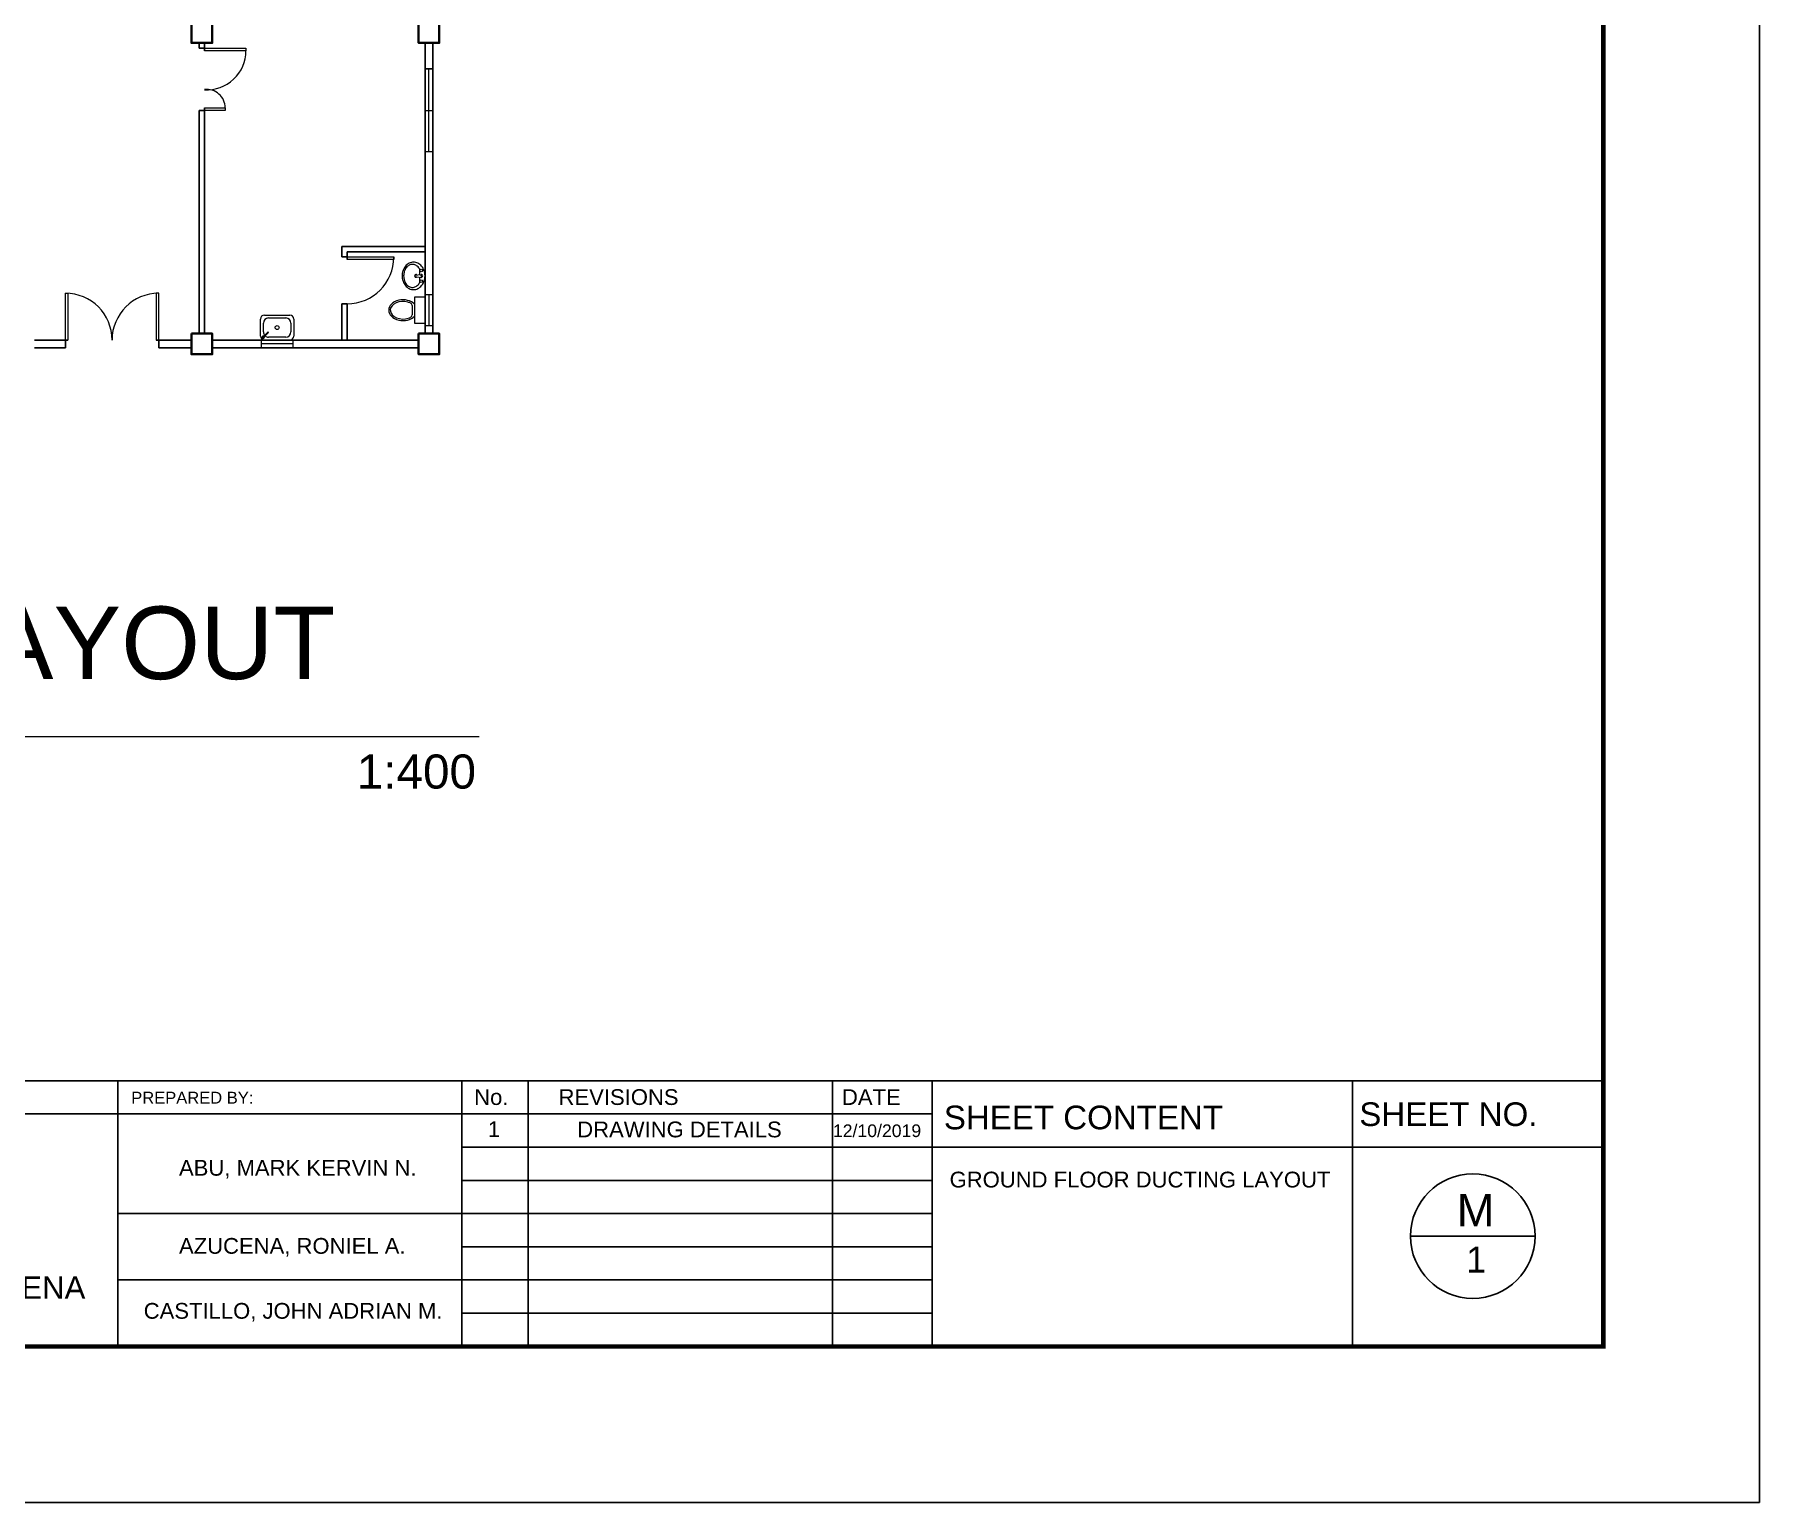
# Model space of a CAD drawing. Header units: millimetres. Extents: x 3 to 421, y 1 to 233.
# Drawn here: x 158.7 to 191.94, y 90.37 to 118.66 of the extents above; entities that cross this region are included whole.
import ezdxf

# ---------------------------------------------------------------- set-up
doc = ezdxf.new("R2010")
doc.units = ezdxf.units.MM
doc.header["$MEASUREMENT"] = 0
for name, color, linetype in [('.1', 1, 'Continuous'), ('SHEET', 3, 'Continuous'), ('text', 7, 'Continuous')]:
    doc.layers.add(name, color=color, linetype=linetype)
doc.layers.add('WALL', color=4, linetype='Continuous', lineweight=30)
doc.styles.add('arial', font='arial.ttf')
doc.styles.get("Standard").update_dxf_attribs({"font": 'arial.ttf'})

msp = doc.modelspace()

# ---------------------------------------------------------------- linework, layer by layer
at = {"layer": '.1', "color": 0}
for p, q in [((191.938, 90.372), (191.938, 160.768)), ((92.663, 90.372), (191.938, 90.372))]:
    msp.add_line(p, q, dxfattribs=at)
at = {"color": 8, "lineweight": 25}
for p, q in [((161.874, 118.501), (161.874, 118.401)), ((161.974, 118.401), (161.874, 118.401)), ((161.974, 118.501), (161.974, 118.351)), ((161.974, 118.501), (161.974, 118.401)), ((166.224, 112.901), (166.224, 118.501)), ((166.374, 112.901), (166.374, 118.501)), ((166.374, 118.501), (166.374, 118.001)), ((161.874, 117.201), (161.874, 112.901)), ((161.974, 117.201), (161.874, 117.201)), ((161.974, 117.251), (161.974, 112.901)), ((164.624, 114.376), (164.624, 114.576)), ((164.624, 114.576), (166.224, 114.576)), ((164.724, 114.376), (164.624, 114.376)), ((164.724, 114.326), (164.724, 114.476)), ((164.724, 114.476), (166.224, 114.476)), ((164.724, 114.476), (164.724, 114.376)), ((164.624, 112.776), (164.624, 113.476)), ((164.624, 113.476), (164.724, 113.476)), ((164.724, 112.776), (164.724, 113.476)), ((159.343, 112.776), (158.699, 112.776)), ((158.843, 112.776), (159.293, 112.776)), ((159.293, 112.626), (159.293, 112.776)), ((161.724, 112.776), (161.043, 112.776)), ((161.093, 112.776), (161.543, 112.776)), ((161.093, 112.626), (161.093, 112.776)), ((162.124, 112.776), (166.099, 112.776)), ((166.099, 112.776), (164.724, 112.776)), ((158.699, 112.626), (159.293, 112.626)), ((158.843, 112.626), (159.293, 112.626)), ((161.093, 112.626), (161.543, 112.626)), ((161.093, 112.626), (161.724, 112.626)), ((162.124, 112.626), (166.099, 112.626))]:
    msp.add_line(p, q, dxfattribs=at)
at = {"color": 8, "lineweight": 9}
for p, q in [((166.374, 118.001), (166.224, 118.001)), ((166.224, 118.001), (166.224, 117.201)), ((166.299, 116.401), (166.299, 118.001)), ((166.224, 117.201), (166.374, 117.201)), ((166.374, 117.201), (166.374, 116.401)), ((166.374, 116.401), (166.224, 116.401)), ((166.026, 114.026), (166.148, 114.04)), ((166.026, 113.997), (166.148, 113.984)), ((165.974, 113.441), (165.974, 113.26)), ((166.224, 113.601), (166.024, 113.601)), ((166.024, 113.601), (166.024, 113.101)), ((166.224, 113.051), (166.224, 113.651)), ((166.224, 113.651), (166.374, 113.651)), ((166.224, 113.101), (166.224, 113.601)), ((166.299, 113.651), (166.299, 113.051)), ((166.024, 113.101), (166.224, 113.101)), ((166.374, 113.051), (166.224, 113.051)), ((163.074, 112.626), (163.074, 112.776)), ((163.074, 112.776), (163.674, 112.776)), ((163.674, 112.701), (163.074, 112.701)), ((163.674, 112.776), (163.674, 112.626))]:
    msp.add_line(p, q, dxfattribs=at)
at = {"color": 8, "lineweight": 13}
for p, q in [((164.724, 114.376), (165.624, 114.376)), ((165.624, 114.376), (165.624, 114.326)), ((165.624, 114.326), (164.724, 114.326)), ((159.293, 112.776), (159.293, 113.676)), ((159.293, 113.676), (159.343, 113.676)), ((159.343, 113.676), (159.343, 112.776)), ((161.093, 113.676), (161.043, 113.676)), ((161.043, 113.676), (161.043, 112.776)), ((161.093, 112.776), (161.093, 113.676)), ((159.343, 112.776), (159.293, 112.776)), ((161.093, 112.776), (161.043, 112.776))]:
    msp.add_line(p, q, dxfattribs=at)
at = {"color": 8, "lineweight": 9, "ltscale": 0.4}
for p, q in [((163.054, 112.851), (163.054, 113.181)), ((163.109, 112.931), (163.109, 113.101)), ((163.129, 113.256), (163.619, 113.256)), ((163.209, 113.201), (163.539, 113.201)), ((163.639, 113.101), (163.639, 112.931)), ((163.694, 113.181), (163.694, 112.851)), ((163.101, 112.835), (163.192, 112.926)), ((163.113, 112.823), (163.204, 112.914)), ((163.619, 112.776), (163.129, 112.776)), ((163.539, 112.831), (163.209, 112.831))]:
    msp.add_line(p, q, dxfattribs=at)
at = {"color": 8, "lineweight": -2}
msp.add_line((166.374, 112.901), (166.374, 113.051), dxfattribs=at)
at = {"color": 0, "linetype": 'ByBlock', "lineweight": 9}
msp.add_line((167.264, 105.13), (129.294, 105.13), dxfattribs=at)
at = {"color": 8, "lineweight": 35}
for points in [[(161.724, 118.901), (162.124, 118.901), (162.124, 118.501), (161.724, 118.501)], [(166.099, 118.901), (166.499, 118.901), (166.499, 118.501), (166.099, 118.501)], [(161.724, 112.901), (162.124, 112.901), (162.124, 112.501), (161.724, 112.501)], [(166.099, 112.901), (166.499, 112.901), (166.499, 112.501), (166.099, 112.501)]]:
    msp.add_lwpolyline(points, close=True, dxfattribs=at)
at = {"color": 8, "lineweight": 13, "ltscale": 0.03}
for points in [[(161.974, 118.351), (161.974, 118.401), (162.774, 118.401), (162.774, 118.351)], [(161.974, 117.201), (161.974, 117.251), (162.374, 117.251), (162.374, 117.201)]]:
    msp.add_lwpolyline(points, close=True, dxfattribs=at)
at = {"color": 8, "lineweight": 9}
for points in [[(166.224, 118.001), (166.374, 118.001), (166.374, 116.401), (166.224, 116.401)], [(166.224, 113.651), (166.374, 113.651), (166.374, 113.051), (166.224, 113.051)], [(163.074, 112.776), (163.674, 112.776), (163.674, 112.626), (163.074, 112.626)]]:
    msp.add_lwpolyline(points, close=True, dxfattribs=at)
for points in [[(165.982, 114.234, 0.124838), (165.919, 114.219, 0.105788), (165.862, 114.169, 0.086697), (165.825, 114.1, 0.076776), (165.812, 114.012, 0.076776), (165.825, 113.924, 0.086697), (165.862, 113.855, 0.105788), (165.919, 113.805, 0.124838), (165.982, 113.789, 0.124838), (166.044, 113.805, 0.105788), (166.102, 113.855, 0.040067), (166.122, 113.885), (166.122, 113.988, 0.040067)], [(166.122, 114.036), (166.122, 114.139, 0.040067), (166.102, 114.169, 0.105788), (166.044, 114.219, 0.124838), (165.982, 114.234, 0.124838)]]:
    msp.add_lwpolyline(points, format="xyb", dxfattribs=at)
for centre, radius in [((166.151, 114.114), 0.0255), ((166.157, 114.012), 0.0095), ((166.151, 113.91), 0.0255)]:
    msp.add_circle(centre, radius, dxfattribs=at)
at = {"color": 8, "lineweight": 9, "ltscale": 0.4}
msp.add_circle((163.374, 113.016), 0.0375, dxfattribs=at)
at = {"color": 8, "lineweight": 13, "ltscale": 0.03}
for centre, radius, start, end in [((162.022, 118.351), 0.752, 266.3048, 0), ((162.021, 117.251), 0.353, 0, 97.6281)]:
    msp.add_arc(centre, radius, start, end, dxfattribs=at)
at = {"color": 8, "lineweight": 13}
for centre, start, end in [((164.724, 114.376), 270, 0), ((159.293, 112.776), 0, 90), ((161.093, 112.776), 90, 180)]:
    msp.add_arc(centre, 0.9, start, end, dxfattribs=at)
at = {"color": 8, "lineweight": 9}
for centre, radius, start, end in [((166.099, 114.012), 0.317, 160.9431, 180), ((166.052, 114.028), 0.267, 140.1732, 160.9431), ((166.022, 114.053), 0.228, 116.4127, 140.1732), ((166.003, 114.092), 0.185, 90, 116.4127), ((166.003, 114.092), 0.185, 63.5873, 90), ((166.049, 114.012), 0.025, 161.3793, 198.6207), ((166.12, 114.012), 0.0948, 171.2026, 188.7974), ((166.049, 114.012), 0.025, 48.7978, 143.6932), ((165.984, 114.053), 0.228, 39.8268, 63.5873), ((166.151, 114.012), 0.028, 263.7545, 96.2455), ((165.954, 114.028), 0.267, 19.0569, 39.8268), ((165.907, 114.012), 0.317, 0, 19.0569), ((166.099, 114.012), 0.317, 180, 199.0569), ((166.052, 113.996), 0.267, 199.0569, 219.8268), ((166.022, 113.971), 0.228, 219.8268, 243.5873), ((166.003, 113.932), 0.185, 243.5873, 270), ((166.003, 113.932), 0.185, 270, 296.4127), ((166.049, 114.012), 0.025, 216.3068, 311.2022), ((165.984, 113.971), 0.228, 296.4127, 320.1732), ((165.954, 113.996), 0.267, 320.1732, 340.9431), ((165.907, 114.012), 0.317, 340.9431, 0), ((165.924, 113.441), 0.05, 0, 61.8499), ((165.924, 113.26), 0.05, 298.0084, 360)]:
    msp.add_arc(centre, radius, start, end, dxfattribs=at)
at = {"color": 8, "lineweight": 9, "ltscale": 0.4}
for centre, radius, start, end in [((163.129, 113.181), 0.075, 90, 180), ((163.209, 113.101), 0.1, 90, 180), ((163.539, 113.101), 0.1, 0, 90), ((163.619, 113.181), 0.075, 0, 90), ((163.129, 112.851), 0.075, 180, 270), ((163.107, 112.829), 0.0217, 68.7565, 21.2435), ((163.107, 112.829), 0.0145, 82.0499, 7.9501), ((163.107, 112.829), 0.00874, 135, 315), ((163.209, 112.931), 0.1, 180, 219.9868), ((163.209, 112.931), 0.1, 230.0132, 270), ((163.198, 112.92), 0.00874, 315, 135), ((163.539, 112.931), 0.1, 270, 0), ((163.619, 112.851), 0.075, 270, 0)]:
    msp.add_arc(centre, radius, start, end, dxfattribs=at)
at = {"color": 8, "lineweight": 9}
msp.add_ellipse((165.799, 113.351), major_axis=(0.275, 0), ratio=0.727273, start_param=0.612555, end_param=5.670631, dxfattribs=at)
msp.add_open_spline([(165.947, 113.485), (165.931, 113.494), (165.913, 113.501), (165.822, 113.528), (165.734, 113.523), (165.603, 113.465), (165.562, 113.415), (165.548, 113.317), (165.574, 113.265), (165.685, 113.191), (165.769, 113.173), (165.883, 113.189), (165.918, 113.2), (165.947, 113.216)], degree=3, knots=[0.937253, 0.937253, 0.937253, 0.937253, 1.185372, 1.185372, 2.113864, 2.113864, 3.042356, 3.042356, 3.970847, 3.970847, 4.899339, 4.899339, 5.346062, 5.346062, 5.346062, 5.346062], dxfattribs=at)
at = {"layer": 'SHEET', "color": 1}
for p, q in [((98.679, 98.501), (188.93, 98.501)), ((160.304, 98.501), (160.304, 93.381)), ((166.934, 98.501), (166.934, 93.381)), ((168.214, 98.501), (168.214, 93.381)), ((174.078, 98.501), (174.078, 93.381)), ((175.999, 98.501), (175.999, 93.381)), ((184.093, 98.501), (184.093, 93.381)), ((114.526, 97.861), (171.096, 97.861)), ((169.338, 97.861), (175.999, 97.861)), ((166.934, 97.221), (177.694, 97.221)), ((174.333, 97.221), (188.93, 97.221)), ((166.934, 96.581), (175.999, 96.581)), ((160.304, 95.941), (171.096, 95.941)), ((169.338, 95.941), (175.999, 95.941)), ((185.214, 95.505), (187.614, 95.505)), ((166.934, 95.301), (175.999, 95.301)), ((160.304, 94.661), (171.096, 94.661)), ((169.338, 94.661), (175.999, 94.661)), ((166.934, 94.021), (175.999, 94.021))]:
    msp.add_line(p, q, dxfattribs=at)
msp.add_circle((186.414, 95.505), 1.2, dxfattribs=at)
at = {"layer": 'WALL', "color": 1, "linetype": 'Continuous', "const_width": 0.0853}
msp.add_lwpolyline([(98.679, 93.381), (188.93, 93.381), (188.93, 157.76), (98.679, 157.76)], close=True, dxfattribs=at)

# ---------------------------------------------------------------- texts
at = {"color": 0, "linetype": 'ByBlock', "lineweight": 9}
for s, height, p in [('GROUND FLOOR DUCTING LAYOUT', 1.4, (130.707, 106.24)), ('SCALE                                                                                                                              1:400', 0.657637, (129.738, 104.131))]:
    msp.add_text(s, height=height, dxfattribs=at).set_placement(p)
at = {"layer": 'SHEET', "color": 1, "style": 'arial'}
for s, height, p in [('M', 0.624, (186.104, 95.692)), ('1', 0.499, (186.285, 94.805))]:
    msp.add_text(s, height=height, dxfattribs=at).set_placement(p)
at = {"layer": 'text', "style": 'arial'}
for s, height, p in [('PREPARED BY: ', 0.22802, (160.563, 98.06)), ('No.', 0.304, (167.171, 98.034)), ('REVISIONS', 0.304, (168.797, 98.034)), ('DATE', 0.304, (174.258, 98.034)), ('SHEET NO.', 0.456, (184.227, 97.628)), ('SHEET CONTENT', 0.45603, (176.221, 97.565)), ('1', 0.304, (167.434, 97.415)), ('DRAWING DETAILS', 0.30402, (169.157, 97.41)), ('12/10/2019', 0.2432, (174.084, 97.415)), ('ABU, MARK KERVIN N.', 0.30402, (161.483, 96.671)), ('GROUND FLOOR DUCTING LAYOUT', 0.30402, (176.332, 96.444)), ('AZUCENA, RONIEL A.', 0.30402, (161.483, 95.166)), ('ENGR. RONIEL A. AZUCENA', 0.43038, (151.596, 94.3)), ('CASTILLO, JOHN ADRIAN M.', 0.30402, (160.803, 93.914))]:
    msp.add_text(s, height=height, dxfattribs=at).set_placement(p)

doc.saveas('drawing.dxf')
